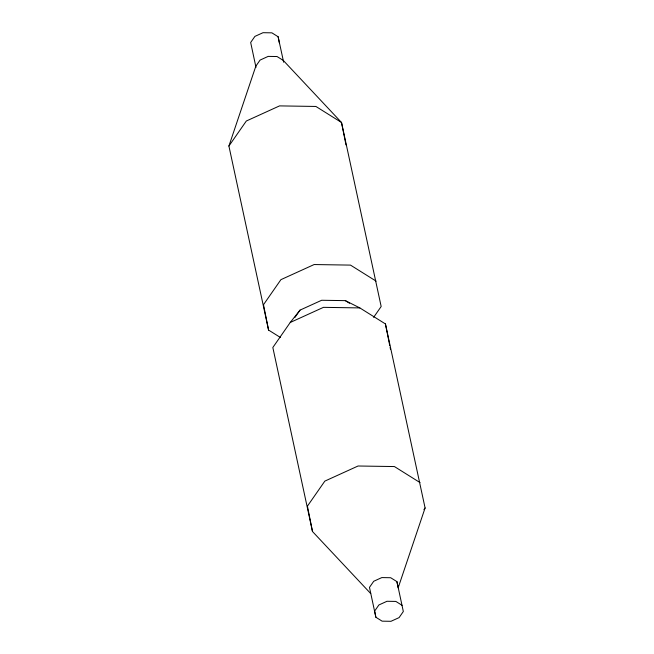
<?xml version="1.0" encoding="UTF-8"?>
<svg xmlns="http://www.w3.org/2000/svg" width="654" height="654" viewBox="0 0 654 654"><rect width="100%" height="100%" fill="white"/><g stroke="black" fill="none" stroke-linecap="round" stroke-linejoin="round"><path stroke-width="0.98" d="M280.517 337.546L268.565 330.066L228.908 146.038L255.837 66.177L260.079 60.078L268.181 56.391L277.051 56.53L283.288 60.438L341.511 122.486L381.168 306.505L373.622 317.353M370.712 593.562L312.489 531.514L272.832 347.495L290.237 322.471L300.031 310.119L321.662 300.268L345.337 300.636L359.831 307.911L385.435 323.934L425.092 507.962L398.163 587.823L396.929 581.635L390.683 577.727L381.822 577.588L373.72 581.275L369.477 587.382L375.878 617.253L382.116 621.161L390.986 621.3L399.087 617.613L403.33 611.515L396.929 581.635M228.908 146.038L246.321 121.015L279.544 105.891L315.907 106.455L341.511 122.486L345.991 144.926M294.929 317.443L300.031 310.119M423.931 509.63L425.092 507.962M290.237 322.471L323.468 307.347L359.831 307.911M283.64 62.204L278.122 36.747L271.884 32.839L263.014 32.7L254.913 36.387L250.67 42.485L255.992 67.427M376.099 281.13L350.495 265.107L314.141 264.543L280.909 279.659L263.505 304.69L268.565 330.066M345.337 300.636L349.506 303.243M420.023 482.587L394.419 466.555L358.065 466L324.834 481.115L307.421 506.139L312.489 531.514M402.096 605.326L395.85 601.418L386.988 601.279L378.887 604.966L374.644 611.073L375.878 617.253M385.435 323.934L389.719 345.41M390.111 347.356L390.495 349.31M278.122 36.747L279.356 42.927"/></g></svg>
